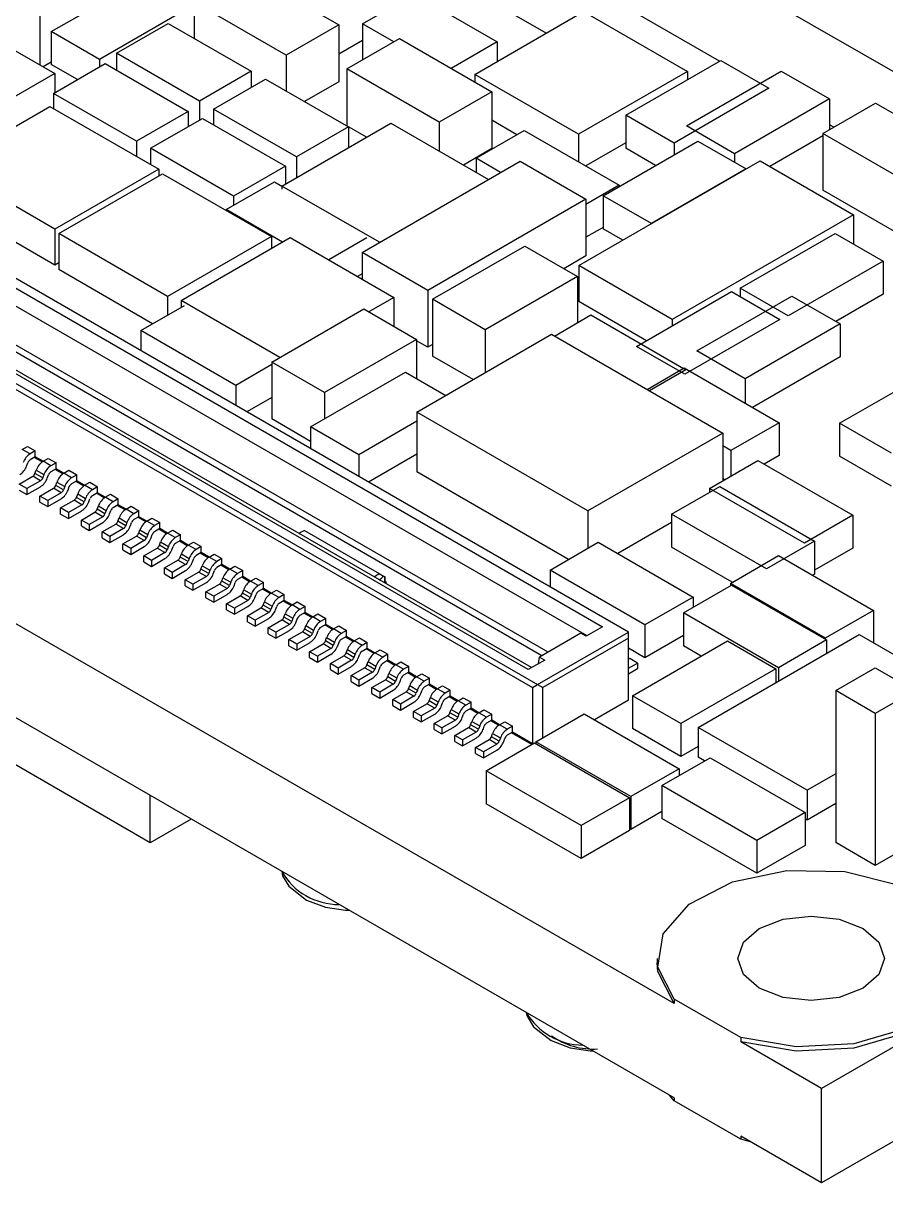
# Model space of a CAD drawing. Extents: x 5 to 415, y 3 to 292.
# Drawn here: x 59.29 to 71.05, y 97.15 to 112.97 of the extents above; entities that cross this region are included whole.
import ezdxf

# ---------------------------------------------------------------- set-up
doc = ezdxf.new("R2010")
doc.units = 0
doc.layers.get('0').update_dxf_attribs({"linetype": 'CONTINUOUS'})

msp = doc.modelspace()

# ---------------------------------------------------------------- linework, layer by layer
at = {"color": 7, "linetype": 'CONTINUOUS'}
for p, q in [((68.168, 99.598), (36.943, 117.625)), ((68.168, 98.313), (36.943, 116.339)), ((73.303, 111.069), (67.576, 114.375)), ((59.676, 112.856), (60.97, 113.603)), ((62.34, 113.674), (63.598, 112.948)), ((61.622, 113.259), (61.622, 112.767)), ((62.879, 112.533), (61.622, 113.259)), ((63.918, 112.961), (64.625, 113.369)), ((64.625, 113.369), (65.756, 112.716)), ((66.423, 112.834), (65.531, 113.349)), ((59.521, 113.124), (59.521, 112.4)), ((61.622, 113.22), (60.334, 112.477)), ((65.448, 112.271), (66.933, 113.129)), ((66.933, 113.129), (68.347, 112.312)), ((68.784, 112.453), (67.576, 113.15)), ((60.564, 112.561), (61.271, 112.969)), ((61.271, 112.969), (62.403, 112.316)), ((63.598, 112.948), (62.879, 112.533)), ((63.598, 112.948), (63.598, 112.172)), ((64.344, 112.715), (63.918, 112.961)), ((63.918, 112.961), (63.918, 112.471)), ((58.592, 112.936), (59.724, 112.283)), ((59.676, 112.856), (59.676, 112.407)), ((60.334, 112.477), (59.676, 112.856)), ((61.622, 112.771), (61.618, 112.769)), ((63.918, 112.734), (63.598, 112.549)), ((63.705, 112.347), (64.424, 112.761)), ((64.424, 112.761), (65.681, 112.035)), ((65.756, 112.716), (65.129, 112.354)), ((65.756, 112.716), (65.756, 112.449)), ((60.334, 112.477), (60.334, 112.376)), ((61.696, 111.908), (60.564, 112.561)), ((60.564, 112.561), (60.564, 112.334)), ((62.879, 112.533), (62.879, 112.045)), ((63.919, 112.47), (63.918, 112.471)), ((59.676, 112.438), (59.566, 112.374)), ((60.032, 112.202), (59.676, 112.407)), ((59.706, 112.013), (60.413, 112.421)), ((60.413, 112.421), (61.544, 111.768)), ((62.403, 112.316), (61.696, 111.908)), ((62.403, 112.316), (62.403, 112.096)), ((63.705, 112.347), (63.705, 111.571)), ((64.963, 111.621), (63.705, 112.347)), ((68.347, 112.312), (66.862, 111.455)), ((67.508, 111.716), (68.802, 112.463)), ((68.334, 111.57), (69.628, 112.317)), ((68.347, 112.312), (68.347, 112.2)), ((68.802, 112.463), (69.459, 112.083)), ((69.628, 112.317), (70.285, 111.938)), ((59.724, 112.283), (59.017, 111.875)), ((59.724, 112.283), (59.724, 112.024)), ((61.889, 111.8), (62.596, 112.208)), ((62.596, 112.208), (63.728, 111.555)), ((63.598, 112.172), (63.128, 111.901)), ((66.862, 111.455), (65.448, 112.271)), ((65.448, 112.271), (65.448, 112.17)), ((60.837, 111.36), (59.706, 112.013)), ((59.706, 112.013), (59.706, 111.806)), ((65.681, 112.035), (64.963, 111.621)), ((65.681, 112.035), (65.681, 111.26)), ((69.459, 112.083), (68.165, 111.336)), ((58.242, 111.018), (59.656, 111.835)), ((59.656, 111.835), (61.141, 110.978)), ((61.696, 111.908), (61.696, 111.648)), ((70.285, 111.938), (68.991, 111.191)), ((70.193, 111.467), (70.911, 111.882)), ((70.285, 111.938), (70.285, 111.521)), ((70.911, 111.882), (72.168, 111.156)), ((67.544, 104.666), (55.226, 111.777)), ((61.544, 111.768), (60.837, 111.36)), ((61.544, 111.768), (61.544, 111.561)), ((63.021, 111.146), (61.889, 111.8)), ((61.889, 111.8), (61.889, 111.585)), ((67.508, 111.716), (67.508, 111.266)), ((68.165, 111.336), (67.508, 111.716)), ((55.353, 111.573), (67.19, 104.739)), ((61.031, 111.264), (61.738, 111.673)), ((61.738, 111.673), (62.869, 111.019)), ((62.821, 110.749), (64.306, 111.607)), ((63.728, 111.555), (63.021, 111.146)), ((63.975, 111.415), (63.705, 111.571)), ((63.728, 111.555), (63.728, 111.273)), ((64.306, 111.607), (65.635, 110.84)), ((64.963, 111.621), (64.963, 111.228)), ((66.023, 111.449), (65.681, 111.647)), ((68.991, 111.191), (68.334, 111.57)), ((70.342, 111.553), (70.285, 111.586)), ((60.837, 111.36), (60.837, 111.153)), ((65.467, 111.128), (66.124, 111.508)), ((66.124, 111.508), (67.418, 110.761)), ((66.862, 111.455), (66.862, 111.082)), ((67.198, 110.617), (68.492, 111.364)), ((68.492, 111.364), (69.15, 110.984)), ((70.193, 111.435), (69.47, 111.018)), ((70.193, 111.467), (70.193, 110.692)), ((71.45, 110.741), (70.193, 111.467)), ((61.031, 111.264), (61.031, 111.041)), ((62.162, 110.611), (61.031, 111.264)), ((65.681, 111.26), (65.294, 111.036)), ((67.508, 111.338), (66.963, 111.024)), ((67.915, 111.031), (67.508, 111.266)), ((68.165, 111.336), (68.165, 111.175)), ((53.988, 111.062), (66.306, 103.952)), ((63.021, 111.146), (63.021, 110.864)), ((63.912, 109.845), (66.067, 111.09)), ((65.467, 111.128), (65.467, 110.937)), ((65.8, 110.936), (65.467, 111.128)), ((66.067, 111.09), (66.965, 110.571)), ((66.866, 109.664), (69.341, 111.093)), ((68.991, 111.191), (68.991, 111.076)), ((69.341, 111.093), (70.613, 110.358)), ((53.988, 110.981), (66.235, 103.911)), ((66.179, 104.156), (54.342, 110.989)), ((66.223, 104.181), (54.417, 110.996)), ((59.726, 110.161), (58.242, 111.018)), ((61.141, 110.978), (59.726, 110.161)), ((59.777, 110.101), (61.191, 110.917)), ((61.141, 110.978), (61.141, 110.888)), ((61.191, 110.917), (62.676, 110.06)), ((62.869, 111.019), (62.162, 110.611)), ((62.869, 111.019), (62.869, 110.777)), ((69.15, 110.984), (67.856, 110.237)), ((69.15, 110.984), (69.15, 110.982)), ((62.062, 110.428), (62.719, 110.808)), ((62.719, 110.808), (62.821, 110.749)), ((62.821, 110.749), (62.821, 110.709)), ((64.15, 109.983), (62.821, 110.749)), ((67.418, 110.761), (66.965, 110.499)), ((67.418, 110.761), (67.418, 110.744)), ((62.162, 110.611), (62.162, 110.486)), ((66.965, 110.571), (64.81, 109.327)), ((66.965, 110.571), (66.965, 109.796)), ((67.856, 110.237), (67.198, 110.617)), ((67.198, 110.617), (67.198, 110.168)), ((91.39, 110.685), (70.177, 98.439)), ((71.45, 109.966), (70.193, 110.692)), ((61.026, 101.79), (46.022, 110.451)), ((59.726, 109.671), (58.242, 110.528)), ((62.828, 109.986), (62.062, 110.428)), ((62.062, 110.428), (62.062, 110.415)), ((70.613, 110.358), (68.139, 108.929)), ((70.613, 110.358), (70.613, 109.957)), ((59.726, 110.161), (59.726, 109.671)), ((61.262, 109.244), (59.777, 110.101)), ((59.777, 110.101), (59.777, 109.611)), ((67.198, 110.185), (66.965, 110.05)), ((67.468, 110.012), (67.198, 110.168)), ((67.856, 110.237), (67.856, 110.235)), ((69.066, 109.356), (70.36, 110.103)), ((70.36, 110.103), (71.017, 109.724)), ((62.676, 110.06), (61.262, 109.244)), ((61.448, 109.189), (62.932, 110.046)), ((62.676, 110.06), (62.676, 109.898)), ((62.932, 110.046), (64.347, 109.23)), ((63.978, 110.041), (63.46, 109.742)), ((64.81, 109.327), (63.912, 109.845)), ((63.912, 109.845), (63.912, 109.481)), ((64.873, 109.205), (66.13, 109.931)), ((66.13, 109.931), (66.848, 109.516)), ((66.965, 109.796), (66.665, 109.622)), ((59.777, 109.7), (59.726, 109.671)), ((68.139, 108.929), (66.866, 109.664)), ((66.866, 109.664), (66.866, 109.174)), ((71.017, 109.724), (69.723, 108.977)), ((71.017, 109.724), (71.017, 109.274)), ((61.058, 108.871), (59.777, 109.611)), ((63.912, 109.553), (63.849, 109.517)), ((66.848, 109.516), (65.591, 108.79)), ((66.848, 109.516), (66.848, 108.885)), ((64.81, 109.327), (64.81, 108.551)), ((67.654, 108.562), (68.948, 109.309)), ((68.948, 109.309), (69.606, 108.929)), ((69.723, 108.977), (69.066, 109.356)), ((69.066, 109.356), (69.066, 109.241)), ((91.39, 109.399), (70.177, 97.153)), ((61.262, 109.244), (61.262, 108.989)), ((61.448, 109.189), (61.448, 109.096)), ((62.794, 108.412), (61.448, 109.189)), ((64.347, 109.23), (64.007, 109.034)), ((64.347, 109.23), (64.347, 108.838)), ((65.591, 108.79), (64.873, 109.205)), ((64.873, 109.205), (64.873, 108.429)), ((67.79, 108.64), (66.866, 109.174)), ((68.477, 108.501), (69.771, 109.248)), ((69.771, 109.248), (70.429, 108.869)), ((71.017, 109.274), (70.372, 108.902)), ((60.897, 108.778), (61.493, 109.122)), ((62.682, 108.347), (63.939, 109.073)), ((63.939, 109.073), (64.657, 108.658)), ((66.535, 108.704), (67.031, 108.991)), ((67.031, 108.991), (68.325, 108.244)), ((68.139, 108.929), (68.139, 108.841)), ((69.606, 108.929), (68.312, 108.182)), ((70.429, 108.869), (69.135, 108.122)), ((70.429, 108.869), (70.429, 108.42)), ((60.897, 108.778), (60.897, 108.503)), ((62.191, 108.031), (60.897, 108.778)), ((64.658, 107.665), (66.497, 108.727)), ((65.591, 108.79), (65.591, 108.204)), ((66.497, 108.727), (68.83, 107.38)), ((64.657, 108.658), (63.4, 107.933)), ((64.657, 108.658), (64.657, 108.124)), ((64.81, 108.551), (64.657, 108.639)), ((64.873, 108.588), (64.81, 108.551)), ((68.312, 108.182), (67.654, 108.562)), ((65.427, 108.109), (64.873, 108.429)), ((69.135, 108.122), (68.477, 108.501)), ((70.429, 108.42), (69.236, 107.731)), ((62.682, 108.315), (62.191, 108.031)), ((63.4, 107.933), (62.682, 108.347)), ((62.682, 108.347), (62.682, 107.572)), ((63.211, 107.465), (64.505, 108.212)), ((64.505, 108.212), (65.055, 107.894)), ((67.798, 107.975), (68.305, 108.268)), ((68.325, 108.244), (67.829, 107.957)), ((68.305, 108.268), (69.599, 107.521)), ((70.422, 107.513), (71.836, 108.329)), ((69.135, 108.122), (69.135, 107.789)), ((62.191, 108.031), (62.191, 107.756)), ((63.4, 107.933), (63.4, 107.574)), ((62.682, 107.865), (62.341, 107.669)), ((63.211, 107.266), (62.682, 107.572)), ((64.658, 107.665), (64.658, 106.849)), ((66.992, 106.318), (64.658, 107.665)), ((63.211, 107.465), (63.211, 107.167)), ((63.868, 107.085), (63.211, 107.465)), ((64.658, 107.541), (63.868, 107.085)), ((69.599, 107.521), (68.941, 107.141)), ((69.599, 107.521), (69.599, 107.072)), ((71.129, 107.104), (70.422, 107.513)), ((70.422, 107.513), (70.422, 107.063)), ((68.83, 107.38), (66.992, 106.318)), ((68.83, 107.38), (68.83, 106.729)), ((59.281, 107.158), (59.352, 107.199)), ((59.387, 107.097), (59.281, 107.158)), ((59.352, 107.199), (59.458, 107.137)), ((59.458, 107.137), (59.387, 107.097)), ((59.458, 107.056), (59.458, 107.137)), ((64.658, 107.092), (63.999, 106.712)), ((68.941, 107.141), (68.83, 107.205)), ((68.941, 107.141), (68.941, 106.793)), ((59.339, 106.93), (59.356, 106.975)), ((59.458, 107.056), (59.387, 107.015)), ((59.551, 106.986), (59.444, 107.048)), ((59.564, 106.995), (59.458, 107.056)), ((59.564, 106.995), (59.635, 107.035)), ((59.67, 106.933), (59.564, 106.995)), ((59.635, 107.035), (59.741, 106.974)), ((59.741, 106.974), (59.67, 106.933)), ((59.741, 106.892), (59.741, 106.974)), ((63.868, 107.085), (63.868, 106.788)), ((68.65, 106.625), (69.308, 107.005)), ((69.308, 107.005), (70.602, 106.258)), ((69.599, 107.072), (69.395, 106.954)), ((71.129, 106.655), (70.422, 107.063)), ((59.239, 106.684), (59.423, 106.79)), ((59.529, 106.729), (59.423, 106.79)), ((59.454, 106.83), (59.47, 106.876)), ((59.56, 106.769), (59.454, 106.83)), ((59.47, 106.876), (59.576, 106.814)), ((59.576, 106.814), (59.56, 106.769)), ((59.622, 106.766), (59.639, 106.812)), ((59.741, 106.892), (59.67, 106.852)), ((59.833, 106.823), (59.727, 106.884)), ((59.847, 106.831), (59.741, 106.892)), ((59.847, 106.831), (59.917, 106.872)), ((59.953, 106.77), (59.847, 106.831)), ((59.917, 106.872), (60.024, 106.811)), ((60.024, 106.811), (59.953, 106.77)), ((60.024, 106.729), (60.024, 106.811)), ((66.726, 105.655), (64.658, 106.849)), ((59.345, 106.623), (59.239, 106.684)), ((59.529, 106.729), (59.345, 106.623)), ((59.345, 106.541), (59.529, 106.648)), ((59.345, 106.623), (59.345, 106.541)), ((59.521, 106.521), (59.705, 106.627)), ((59.811, 106.566), (59.705, 106.627)), ((59.737, 106.667), (59.753, 106.712)), ((59.843, 106.606), (59.737, 106.667)), ((59.753, 106.712), (59.859, 106.651)), ((59.859, 106.651), (59.843, 106.606)), ((59.905, 106.603), (59.922, 106.649)), ((60.024, 106.729), (59.953, 106.688)), ((60.116, 106.659), (60.009, 106.721)), ((60.13, 106.668), (60.024, 106.729)), ((60.13, 106.668), (60.2, 106.709)), ((60.236, 106.607), (60.13, 106.668)), ((60.2, 106.709), (60.306, 106.648)), ((60.306, 106.648), (60.236, 106.607)), ((60.306, 106.566), (60.306, 106.648)), ((68.13, 106.274), (68.788, 106.653)), ((68.65, 106.625), (68.65, 106.574)), ((69.944, 105.878), (68.65, 106.625)), ((68.788, 106.653), (70.082, 105.906)), ((68.854, 106.743), (68.83, 106.756)), ((59.239, 106.603), (59.345, 106.541)), ((59.521, 106.439), (59.521, 106.521)), ((59.628, 106.46), (59.521, 106.521)), ((59.811, 106.566), (59.628, 106.46)), ((59.628, 106.378), (59.811, 106.484)), ((59.628, 106.46), (59.628, 106.378)), ((59.804, 106.358), (59.988, 106.464)), ((60.094, 106.403), (59.988, 106.464)), ((60.019, 106.503), (60.036, 106.549)), ((60.125, 106.442), (60.019, 106.503)), ((60.036, 106.549), (60.142, 106.488)), ((60.142, 106.488), (60.125, 106.442)), ((60.188, 106.44), (60.204, 106.485)), ((60.306, 106.566), (60.236, 106.525)), ((60.399, 106.496), (60.292, 106.558)), ((60.412, 106.505), (60.306, 106.566)), ((60.412, 106.505), (60.483, 106.546)), ((60.519, 106.443), (60.412, 106.505)), ((60.483, 106.546), (60.589, 106.484)), ((60.589, 106.484), (60.519, 106.443)), ((60.589, 106.403), (60.589, 106.484)), ((59.521, 106.439), (59.628, 106.378)), ((59.804, 106.276), (59.804, 106.358)), ((59.91, 106.296), (59.804, 106.358)), ((60.094, 106.403), (59.91, 106.296)), ((59.91, 106.215), (60.094, 106.321)), ((59.91, 106.296), (59.91, 106.215)), ((60.087, 106.194), (60.271, 106.301)), ((60.377, 106.239), (60.271, 106.301)), ((60.302, 106.34), (60.319, 106.386)), ((60.408, 106.279), (60.302, 106.34)), ((60.319, 106.386), (60.425, 106.325)), ((60.425, 106.325), (60.408, 106.279)), ((60.471, 106.277), (60.487, 106.322)), ((60.589, 106.403), (60.519, 106.362)), ((60.682, 106.333), (60.575, 106.394)), ((60.695, 106.341), (60.589, 106.403)), ((60.695, 106.341), (60.766, 106.382)), ((60.801, 106.28), (60.695, 106.341)), ((60.766, 106.382), (60.872, 106.321)), ((60.872, 106.321), (60.801, 106.28)), ((60.872, 106.239), (60.872, 106.321)), ((66.992, 106.318), (66.992, 105.808)), ((59.804, 106.276), (59.91, 106.215)), ((60.087, 106.113), (60.087, 106.194)), ((60.193, 106.133), (60.087, 106.194)), ((60.377, 106.239), (60.193, 106.133)), ((60.193, 106.052), (60.377, 106.158)), ((60.585, 106.177), (60.602, 106.223)), ((60.691, 106.116), (60.585, 106.177)), ((60.602, 106.223), (60.708, 106.161)), ((60.708, 106.161), (60.691, 106.116)), ((60.754, 106.113), (60.77, 106.159)), ((60.872, 106.239), (60.801, 106.199)), ((60.965, 106.169), (60.858, 106.231)), ((60.978, 106.178), (60.872, 106.239)), ((60.978, 106.178), (61.049, 106.219)), ((61.084, 106.117), (60.978, 106.178)), ((61.049, 106.219), (61.155, 106.158)), ((61.155, 106.158), (61.084, 106.117)), ((61.155, 106.076), (61.155, 106.158)), ((68.13, 106.159), (67.398, 105.736)), ((68.13, 106.274), (68.13, 105.825)), ((69.424, 105.527), (68.13, 106.274)), ((70.602, 106.258), (69.944, 105.878)), ((70.602, 106.258), (70.602, 105.809)), ((60.087, 106.113), (60.193, 106.052)), ((60.193, 106.133), (60.193, 106.052)), ((60.37, 106.031), (60.554, 106.137)), ((60.37, 105.95), (60.37, 106.031)), ((60.476, 105.97), (60.37, 106.031)), ((60.66, 106.076), (60.476, 105.97)), ((60.476, 105.888), (60.66, 105.994)), ((60.66, 106.076), (60.554, 106.137)), ((60.868, 106.014), (60.885, 106.059)), ((60.974, 105.952), (60.868, 106.014)), ((60.885, 106.059), (60.991, 105.998)), ((60.991, 105.998), (60.974, 105.952)), ((61.036, 105.95), (61.053, 105.996)), ((61.155, 106.076), (61.084, 106.035)), ((61.248, 106.006), (61.141, 106.068)), ((61.261, 106.015), (61.155, 106.076)), ((61.261, 106.015), (61.332, 106.056)), ((61.367, 105.954), (61.261, 106.015)), ((61.332, 106.056), (61.438, 105.994)), ((61.438, 105.994), (61.367, 105.954)), ((61.438, 105.913), (61.438, 105.994)), ((63.082, 106.029), (63.052, 106.012)), ((63.129, 106.051), (64.145, 105.465)), ((60.37, 105.95), (60.476, 105.888)), ((60.476, 105.97), (60.476, 105.888)), ((60.653, 105.868), (60.837, 105.974)), ((60.653, 105.786), (60.653, 105.868)), ((60.759, 105.807), (60.653, 105.868)), ((60.943, 105.913), (60.759, 105.807)), ((60.759, 105.725), (60.943, 105.831)), ((60.943, 105.913), (60.837, 105.974)), ((61.151, 105.85), (61.167, 105.896)), ((61.257, 105.789), (61.151, 105.85)), ((61.167, 105.896), (61.273, 105.835)), ((61.273, 105.835), (61.257, 105.789)), ((61.319, 105.787), (61.336, 105.832)), ((61.438, 105.913), (61.367, 105.872)), ((61.53, 105.843), (61.424, 105.905)), ((61.544, 105.852), (61.438, 105.913)), ((61.544, 105.852), (61.615, 105.892)), ((61.65, 105.79), (61.544, 105.852)), ((61.615, 105.892), (61.721, 105.831)), ((61.721, 105.831), (61.65, 105.79)), ((61.721, 105.75), (61.721, 105.831)), ((66.475, 105.51), (67.133, 105.89)), ((67.133, 105.89), (68.427, 105.143)), ((68.96, 105.345), (68.13, 105.825)), ((70.082, 105.906), (69.424, 105.527)), ((70.082, 105.906), (70.082, 105.457)), ((60.653, 105.786), (60.759, 105.725)), ((60.759, 105.807), (60.759, 105.725)), ((60.936, 105.705), (61.12, 105.811)), ((60.936, 105.623), (60.936, 105.705)), ((61.042, 105.643), (60.936, 105.705)), ((61.226, 105.75), (61.042, 105.643)), ((61.042, 105.562), (61.226, 105.668)), ((61.226, 105.75), (61.12, 105.811)), ((61.434, 105.687), (61.45, 105.733)), ((61.54, 105.626), (61.434, 105.687)), ((61.45, 105.733), (61.556, 105.671)), ((61.556, 105.671), (61.54, 105.626)), ((61.602, 105.623), (61.619, 105.669)), ((61.721, 105.75), (61.65, 105.709)), ((61.813, 105.68), (61.706, 105.741)), ((61.827, 105.688), (61.721, 105.75)), ((61.827, 105.688), (61.897, 105.729)), ((61.933, 105.627), (61.827, 105.688)), ((61.897, 105.729), (62.003, 105.668)), ((62.003, 105.668), (61.933, 105.627)), ((62.003, 105.586), (62.003, 105.668)), ((68.933, 105.33), (69.591, 105.709)), ((69.591, 105.709), (70.885, 104.962)), ((70.602, 105.809), (70.082, 105.509)), ((60.936, 105.623), (61.042, 105.562)), ((61.042, 105.643), (61.042, 105.562)), ((61.219, 105.541), (61.402, 105.647)), ((61.219, 105.46), (61.219, 105.541)), ((61.325, 105.48), (61.219, 105.541)), ((61.508, 105.586), (61.325, 105.48)), ((61.508, 105.586), (61.402, 105.647)), ((61.716, 105.524), (61.733, 105.569)), ((61.823, 105.463), (61.716, 105.524)), ((61.733, 105.569), (61.839, 105.508)), ((61.839, 105.508), (61.823, 105.463)), ((61.885, 105.46), (61.902, 105.506)), ((62.003, 105.586), (61.933, 105.545)), ((62.096, 105.516), (61.989, 105.578)), ((62.11, 105.525), (62.003, 105.586)), ((62.11, 105.525), (62.18, 105.566)), ((62.216, 105.464), (62.11, 105.525)), ((62.18, 105.566), (62.286, 105.505)), ((66.475, 105.51), (66.475, 105.283)), ((67.769, 104.763), (66.475, 105.51)), ((61.219, 105.46), (61.325, 105.398)), ((61.325, 105.398), (61.508, 105.505)), ((61.325, 105.48), (61.325, 105.398)), ((61.501, 105.378), (61.685, 105.484)), ((61.501, 105.296), (61.501, 105.378)), ((61.607, 105.317), (61.501, 105.378)), ((61.791, 105.423), (61.607, 105.317)), ((61.791, 105.423), (61.685, 105.484)), ((61.999, 105.361), (62.016, 105.406)), ((62.105, 105.299), (61.999, 105.361)), ((62.016, 105.406), (62.122, 105.345)), ((62.286, 105.505), (62.216, 105.464)), ((62.286, 105.423), (62.216, 105.382)), ((62.379, 105.353), (62.272, 105.415)), ((62.286, 105.423), (62.286, 105.505)), ((62.392, 105.362), (62.286, 105.423)), ((62.392, 105.362), (62.463, 105.403)), ((62.498, 105.3), (62.392, 105.362)), ((62.463, 105.403), (62.569, 105.341)), ((64.145, 105.465), (64.206, 105.429)), ((64.225, 105.336), (64.225, 105.418)), ((64.227, 105.417), (64.225, 105.418)), ((64.227, 105.344), (64.227, 105.417)), ((70.082, 105.457), (70.054, 105.442)), ((61.501, 105.296), (61.607, 105.235)), ((61.607, 105.235), (61.791, 105.341)), ((61.607, 105.317), (61.607, 105.235)), ((61.784, 105.215), (61.968, 105.321)), ((61.784, 105.133), (61.784, 105.215)), ((61.89, 105.154), (61.784, 105.215)), ((62.074, 105.26), (61.89, 105.154)), ((62.074, 105.26), (61.968, 105.321)), ((62.122, 105.345), (62.105, 105.299)), ((62.168, 105.297), (62.184, 105.343)), ((62.282, 105.197), (62.299, 105.243)), ((62.388, 105.136), (62.282, 105.197)), ((62.299, 105.243), (62.405, 105.182)), ((62.569, 105.341), (62.498, 105.3)), ((62.569, 105.26), (62.498, 105.219)), ((62.662, 105.19), (62.555, 105.251)), ((62.569, 105.26), (62.569, 105.341)), ((62.675, 105.198), (62.569, 105.26)), ((62.675, 105.198), (62.746, 105.239)), ((62.781, 105.137), (62.675, 105.198)), ((62.746, 105.239), (62.852, 105.178)), ((68.294, 104.926), (68.951, 105.305)), ((68.933, 105.33), (68.933, 105.295)), ((70.227, 104.583), (68.933, 105.33)), ((68.951, 105.305), (70.245, 104.558)), ((61.784, 105.133), (61.89, 105.072)), ((61.89, 105.072), (62.074, 105.178)), ((61.89, 105.154), (61.89, 105.072)), ((62.067, 105.051), (62.251, 105.158)), ((62.067, 104.97), (62.067, 105.051)), ((62.173, 104.99), (62.067, 105.051)), ((62.357, 105.096), (62.173, 104.99)), ((62.357, 105.096), (62.251, 105.158)), ((62.405, 105.182), (62.388, 105.136)), ((62.451, 105.134), (62.467, 105.179)), ((62.565, 105.034), (62.582, 105.08)), ((62.671, 104.973), (62.565, 105.034)), ((62.582, 105.08), (62.688, 105.018)), ((62.852, 105.178), (62.781, 105.137)), ((62.852, 105.096), (62.781, 105.056)), ((62.945, 105.027), (62.838, 105.088)), ((62.852, 105.096), (62.852, 105.178)), ((62.958, 105.035), (62.852, 105.096)), ((62.958, 105.035), (63.029, 105.076)), ((63.064, 104.974), (62.958, 105.035)), ((63.029, 105.076), (63.135, 105.015)), ((68.427, 105.143), (67.769, 104.763)), ((68.427, 105.143), (68.427, 105.002)), ((62.067, 104.97), (62.173, 104.909)), ((62.173, 104.909), (62.357, 105.015)), ((62.173, 104.99), (62.173, 104.909)), ((62.35, 104.888), (62.534, 104.994)), ((62.35, 104.807), (62.35, 104.888)), ((62.456, 104.827), (62.35, 104.888)), ((62.64, 104.933), (62.456, 104.827)), ((62.64, 104.933), (62.534, 104.994)), ((62.688, 105.018), (62.671, 104.973)), ((62.733, 104.97), (62.75, 105.016)), ((62.848, 104.871), (62.864, 104.916)), ((62.864, 104.916), (62.971, 104.855)), ((63.135, 105.015), (63.064, 104.974)), ((63.135, 104.933), (63.064, 104.892)), ((63.228, 104.863), (63.121, 104.925)), ((63.135, 104.933), (63.135, 105.015)), ((63.241, 104.872), (63.135, 104.933)), ((63.241, 104.872), (63.312, 104.913)), ((63.312, 104.913), (63.418, 104.851)), ((69.588, 104.179), (68.294, 104.926)), ((68.294, 104.926), (68.294, 104.476)), ((70.885, 104.962), (70.227, 104.583)), ((70.885, 104.962), (70.885, 104.517)), ((62.35, 104.807), (62.456, 104.745)), ((62.456, 104.745), (62.64, 104.851)), ((62.456, 104.827), (62.456, 104.745)), ((62.633, 104.725), (62.817, 104.831)), ((62.633, 104.643), (62.633, 104.725)), ((62.739, 104.664), (62.633, 104.725)), ((62.923, 104.77), (62.739, 104.664)), ((62.923, 104.77), (62.817, 104.831)), ((62.954, 104.809), (62.848, 104.871)), ((62.971, 104.855), (62.954, 104.809)), ((63.016, 104.807), (63.033, 104.853)), ((63.131, 104.707), (63.147, 104.753)), ((63.147, 104.753), (63.253, 104.692)), ((63.347, 104.811), (63.241, 104.872)), ((63.418, 104.851), (63.347, 104.811)), ((63.418, 104.77), (63.347, 104.729)), ((63.51, 104.7), (63.404, 104.762)), ((63.418, 104.77), (63.418, 104.851)), ((63.524, 104.709), (63.418, 104.77)), ((63.524, 104.709), (63.594, 104.749)), ((63.594, 104.749), (63.7, 104.688)), ((67.19, 104.739), (66.967, 104.611)), ((67.769, 104.763), (67.769, 104.314)), ((62.633, 104.643), (62.739, 104.582)), ((62.739, 104.582), (62.923, 104.688)), ((62.739, 104.664), (62.739, 104.582)), ((62.916, 104.562), (63.099, 104.668)), ((62.916, 104.48), (62.916, 104.562)), ((63.022, 104.5), (62.916, 104.562)), ((63.206, 104.607), (63.022, 104.5)), ((63.206, 104.607), (63.099, 104.668)), ((63.237, 104.646), (63.131, 104.707)), ((63.253, 104.692), (63.237, 104.646)), ((63.299, 104.644), (63.316, 104.689)), ((63.413, 104.544), (63.43, 104.59)), ((63.43, 104.59), (63.536, 104.529)), ((63.63, 104.647), (63.524, 104.709)), ((63.7, 104.688), (63.63, 104.647)), ((63.7, 104.607), (63.63, 104.566)), ((63.793, 104.537), (63.686, 104.598)), ((63.7, 104.607), (63.7, 104.688)), ((63.807, 104.545), (63.7, 104.607)), ((63.807, 104.545), (63.877, 104.586)), ((63.877, 104.586), (63.983, 104.525)), ((66.306, 103.952), (67.544, 104.666)), ((66.897, 104.652), (66.331, 104.325)), ((67.544, 104.584), (66.377, 103.911)), ((66.967, 104.611), (66.897, 104.652)), ((67.544, 104.584), (67.544, 104.666)), ((67.544, 103.735), (67.544, 104.584)), ((68.294, 104.617), (67.769, 104.314)), ((68.495, 103.366), (70.687, 104.631)), ((70.245, 104.558), (69.588, 104.179)), ((70.227, 104.583), (70.227, 104.569)), ((70.245, 104.558), (70.245, 104.376)), ((70.687, 104.631), (72.172, 103.774)), ((62.916, 104.48), (63.022, 104.419)), ((63.022, 104.419), (63.206, 104.525)), ((63.022, 104.5), (63.022, 104.419)), ((63.198, 104.398), (63.382, 104.504)), ((63.198, 104.317), (63.198, 104.398)), ((63.305, 104.337), (63.198, 104.398)), ((63.488, 104.443), (63.305, 104.337)), ((63.488, 104.443), (63.382, 104.504)), ((63.52, 104.483), (63.413, 104.544)), ((63.536, 104.529), (63.52, 104.483)), ((63.582, 104.48), (63.599, 104.526)), ((63.696, 104.381), (63.713, 104.426)), ((63.713, 104.426), (63.819, 104.365)), ((63.913, 104.484), (63.807, 104.545)), ((63.983, 104.525), (63.913, 104.484)), ((63.983, 104.443), (63.913, 104.402)), ((64.076, 104.373), (63.969, 104.435)), ((63.983, 104.443), (63.983, 104.525)), ((64.089, 104.382), (63.983, 104.443)), ((64.089, 104.382), (64.16, 104.423)), ((64.16, 104.423), (64.266, 104.362)), ((67.769, 104.314), (67.544, 104.444)), ((67.601, 103.797), (68.895, 104.545)), ((68.536, 104.337), (68.294, 104.476)), ((68.895, 104.545), (69.553, 104.165)), ((63.198, 104.317), (63.305, 104.255)), ((63.305, 104.255), (63.488, 104.362)), ((63.305, 104.337), (63.305, 104.255)), ((63.481, 104.235), (63.665, 104.341)), ((63.771, 104.28), (63.587, 104.174)), ((63.771, 104.28), (63.665, 104.341)), ((63.802, 104.32), (63.696, 104.381)), ((63.819, 104.365), (63.802, 104.32)), ((63.865, 104.317), (63.881, 104.363)), ((63.979, 104.218), (63.996, 104.263)), ((63.996, 104.263), (64.102, 104.202)), ((64.195, 104.321), (64.089, 104.382)), ((64.266, 104.362), (64.195, 104.321)), ((64.266, 104.28), (64.195, 104.239)), ((64.359, 104.21), (64.252, 104.272)), ((64.266, 104.28), (64.266, 104.362)), ((64.372, 104.219), (64.266, 104.28)), ((64.372, 104.219), (64.443, 104.26)), ((64.443, 104.26), (64.549, 104.198)), ((66.402, 104.284), (66.179, 104.156)), ((66.316, 104.235), (66.331, 104.325)), ((66.331, 104.325), (66.402, 104.284)), ((67.561, 104.304), (67.544, 104.294)), ((67.544, 104.172), (67.667, 104.243)), ((67.667, 104.243), (67.561, 104.304)), ((67.667, 104.243), (67.667, 104.162)), ((63.481, 104.153), (63.481, 104.235)), ((63.587, 104.174), (63.481, 104.235)), ((63.481, 104.153), (63.587, 104.092)), ((63.587, 104.092), (63.771, 104.198)), ((63.587, 104.174), (63.587, 104.092)), ((63.764, 104.072), (63.948, 104.178)), ((64.054, 104.117), (63.87, 104.011)), ((64.054, 104.117), (63.948, 104.178)), ((64.085, 104.156), (63.979, 104.218)), ((64.102, 104.202), (64.085, 104.156)), ((64.148, 104.154), (64.164, 104.2)), ((64.262, 104.054), (64.279, 104.1)), ((64.279, 104.1), (64.385, 104.039)), ((64.478, 104.158), (64.372, 104.219)), ((64.549, 104.198), (64.478, 104.158)), ((64.549, 104.117), (64.478, 104.076)), ((64.642, 104.047), (64.535, 104.109)), ((64.549, 104.117), (64.549, 104.198)), ((64.655, 104.055), (64.549, 104.117)), ((64.655, 104.055), (64.726, 104.096)), ((64.726, 104.096), (64.832, 104.035)), ((67.667, 104.162), (67.544, 104.09)), ((69.553, 104.165), (68.259, 103.418)), ((69.553, 104.165), (69.553, 103.977)), ((69.588, 104.179), (69.588, 103.997)), ((70.369, 103.867), (70.908, 104.178)), ((70.908, 104.178), (71.447, 103.867)), ((63.764, 103.99), (63.764, 104.072)), ((63.87, 104.011), (63.764, 104.072)), ((63.764, 103.99), (63.87, 103.929)), ((63.87, 103.929), (64.054, 104.035)), ((63.87, 104.011), (63.87, 103.929)), ((64.047, 103.909), (64.231, 104.015)), ((64.337, 103.953), (64.153, 103.847)), ((64.337, 103.953), (64.231, 104.015)), ((64.368, 103.993), (64.262, 104.054)), ((64.385, 104.039), (64.368, 103.993)), ((64.43, 103.991), (64.447, 104.036)), ((64.545, 103.891), (64.562, 103.937)), ((64.562, 103.937), (64.668, 103.875)), ((64.761, 103.994), (64.655, 104.055)), ((64.832, 104.035), (64.761, 103.994)), ((64.832, 103.953), (64.761, 103.913)), ((64.925, 103.884), (64.818, 103.945)), ((64.832, 103.953), (64.832, 104.035)), ((64.938, 103.892), (64.832, 103.953)), ((64.938, 103.892), (65.009, 103.933)), ((65.009, 103.933), (65.115, 103.872)), ((66.235, 103.911), (66.306, 103.952)), ((66.306, 103.952), (66.377, 103.911)), ((64.047, 103.827), (64.047, 103.909)), ((64.153, 103.847), (64.047, 103.909)), ((64.047, 103.827), (64.153, 103.766)), ((64.153, 103.766), (64.337, 103.872)), ((64.153, 103.847), (64.153, 103.766)), ((64.33, 103.745), (64.514, 103.851)), ((64.62, 103.79), (64.436, 103.684)), ((64.62, 103.79), (64.514, 103.851)), ((64.651, 103.83), (64.545, 103.891)), ((64.668, 103.875), (64.651, 103.83)), ((64.713, 103.827), (64.73, 103.873)), ((64.828, 103.728), (64.844, 103.773)), ((64.844, 103.773), (64.95, 103.712)), ((65.044, 103.831), (64.938, 103.892)), ((65.115, 103.872), (65.044, 103.831)), ((65.115, 103.79), (65.044, 103.749)), ((65.207, 103.72), (65.101, 103.782)), ((65.115, 103.79), (65.115, 103.872)), ((65.221, 103.729), (65.115, 103.79)), ((65.221, 103.729), (65.291, 103.77)), ((65.291, 103.77), (65.398, 103.709)), ((66.235, 103.911), (66.235, 103.143)), ((66.377, 103.223), (66.377, 103.911)), ((67.601, 103.797), (67.601, 103.348)), ((68.259, 103.418), (67.601, 103.797)), ((70.908, 103.556), (70.369, 103.867)), ((70.369, 103.867), (70.369, 101.793)), ((71.447, 103.867), (70.908, 103.556)), ((64.33, 103.664), (64.33, 103.745)), ((64.436, 103.684), (64.33, 103.745)), ((64.33, 103.664), (64.436, 103.602)), ((64.436, 103.602), (64.62, 103.708)), ((64.436, 103.684), (64.436, 103.602)), ((64.613, 103.582), (64.797, 103.688)), ((64.903, 103.627), (64.719, 103.521)), ((64.903, 103.627), (64.797, 103.688)), ((64.934, 103.666), (64.828, 103.728)), ((64.95, 103.712), (64.934, 103.666)), ((64.996, 103.664), (65.013, 103.71)), ((65.111, 103.564), (65.127, 103.61)), ((65.127, 103.61), (65.233, 103.549)), ((65.327, 103.668), (65.221, 103.729)), ((65.398, 103.709), (65.327, 103.668)), ((65.398, 103.627), (65.327, 103.586)), ((65.49, 103.557), (65.383, 103.619)), ((65.398, 103.627), (65.398, 103.709)), ((65.504, 103.566), (65.398, 103.627)), ((67.544, 103.735), (67.081, 103.468)), ((64.613, 103.5), (64.613, 103.582)), ((64.719, 103.521), (64.613, 103.582)), ((64.613, 103.5), (64.719, 103.439)), ((64.719, 103.439), (64.903, 103.545)), ((64.719, 103.521), (64.719, 103.439)), ((64.896, 103.419), (65.079, 103.525)), ((65.185, 103.464), (65.002, 103.357)), ((65.185, 103.464), (65.079, 103.525)), ((65.217, 103.503), (65.111, 103.564)), ((65.233, 103.549), (65.217, 103.503)), ((65.279, 103.501), (65.296, 103.546)), ((65.504, 103.566), (65.574, 103.606)), ((65.61, 103.504), (65.504, 103.566)), ((65.574, 103.606), (65.68, 103.545)), ((65.68, 103.545), (65.61, 103.504)), ((65.68, 103.464), (65.61, 103.423)), ((65.773, 103.394), (65.666, 103.455)), ((65.68, 103.464), (65.68, 103.545)), ((65.786, 103.402), (65.68, 103.464)), ((66.283, 103.169), (66.941, 103.548)), ((66.941, 103.548), (68.235, 102.801)), ((70.908, 103.556), (70.908, 101.482)), ((64.896, 103.337), (64.896, 103.419)), ((65.002, 103.357), (64.896, 103.419)), ((64.896, 103.337), (65.002, 103.276)), ((65.002, 103.276), (65.185, 103.382)), ((65.002, 103.357), (65.002, 103.276)), ((65.178, 103.255), (65.362, 103.362)), ((65.468, 103.3), (65.284, 103.194)), ((65.468, 103.3), (65.362, 103.362)), ((65.393, 103.401), (65.41, 103.447)), ((65.499, 103.34), (65.393, 103.401)), ((65.41, 103.447), (65.516, 103.386)), ((65.516, 103.386), (65.499, 103.34)), ((65.562, 103.337), (65.578, 103.383)), ((65.786, 103.402), (65.857, 103.443)), ((65.893, 103.341), (65.786, 103.402)), ((65.857, 103.443), (65.963, 103.382)), ((65.963, 103.382), (65.893, 103.341)), ((65.963, 103.3), (65.893, 103.259)), ((66.226, 103.132), (65.949, 103.292)), ((65.963, 103.3), (65.963, 103.382)), ((66.235, 103.143), (65.963, 103.3)), ((68.259, 102.969), (67.601, 103.348)), ((68.259, 103.418), (68.259, 102.969)), ((69.98, 102.509), (68.495, 103.366)), ((68.495, 103.366), (68.495, 102.958)), ((65.178, 103.174), (65.178, 103.255)), ((65.284, 103.194), (65.178, 103.255)), ((65.178, 103.174), (65.284, 103.112)), ((65.284, 103.112), (65.468, 103.219)), ((65.284, 103.194), (65.284, 103.112)), ((65.461, 103.092), (65.645, 103.198)), ((65.751, 103.137), (65.567, 103.031)), ((65.605, 102.774), (66.263, 103.153)), ((65.751, 103.137), (65.645, 103.198)), ((65.676, 103.238), (65.693, 103.283)), ((65.782, 103.177), (65.676, 103.238)), ((65.693, 103.283), (65.799, 103.222)), ((65.799, 103.222), (65.782, 103.177)), ((65.845, 103.174), (65.861, 103.22)), ((66.245, 103.143), (66.235, 103.143)), ((66.263, 103.153), (67.557, 102.406)), ((66.283, 103.143), (66.28, 103.143)), ((67.577, 102.422), (66.283, 103.169)), ((66.283, 103.169), (66.283, 103.141)), ((65.461, 103.01), (65.461, 103.092)), ((65.567, 103.031), (65.461, 103.092)), ((65.461, 103.01), (65.567, 102.949)), ((65.567, 102.949), (65.751, 103.055)), ((65.567, 103.031), (65.567, 102.949)), ((68.495, 103.105), (68.259, 102.969)), ((68, 102.571), (68.657, 102.951)), ((68.582, 102.907), (68.495, 102.958)), ((68.657, 102.951), (69.951, 102.204)), ((66.899, 102.027), (65.605, 102.774)), ((65.605, 102.774), (65.605, 102.324)), ((68.235, 102.801), (67.577, 102.422)), ((68.235, 102.801), (68.235, 102.707)), ((70.369, 102.733), (69.98, 102.509)), ((69.294, 101.824), (68, 102.571)), ((68, 102.571), (68, 102.122)), ((69.98, 102.509), (69.98, 102.1)), ((61.026, 101.79), (61.026, 102.436)), ((67.557, 102.406), (66.899, 102.027)), ((67.557, 102.406), (67.557, 101.957)), ((67.577, 102.422), (67.577, 101.973)), ((66.899, 101.577), (65.605, 102.324)), ((68, 102.216), (67.577, 101.973)), ((69.951, 102.204), (69.294, 101.824)), ((69.951, 102.204), (69.951, 101.755)), ((70.369, 102.325), (69.98, 102.1)), ((61.585, 102.113), (61.026, 101.79)), ((66.899, 102.027), (66.899, 101.577)), ((69.294, 101.375), (68, 102.122)), ((69.98, 102.1), (69.951, 102.117)), ((67.557, 101.957), (66.899, 101.577)), ((67.577, 101.973), (67.557, 101.985)), ((69.294, 101.824), (69.294, 101.375)), ((69.951, 101.755), (69.294, 101.375)), ((70.908, 101.482), (70.369, 101.793)), ((71.447, 101.793), (70.908, 101.482)), ((67.935, 100.215), (67.935, 100.153)), ((68.168, 99.66), (68.168, 99.598)), ((69.074, 99.137), (68.168, 99.66)), ((69.074, 99.137), (69.074, 99.076)), ((70.177, 98.439), (69.074, 99.076)), ((70.177, 97.153), (70.177, 98.439)), ((68.168, 98.272), (68.105, 98.349)), ((68.168, 98.313), (68.168, 98.272)), ((69.074, 97.749), (68.168, 98.272)), ((70.177, 97.153), (69.074, 97.79)), ((69.074, 97.79), (69.074, 97.749)), ((69.208, 97.713), (69.074, 97.749))]:
    msp.add_line(p, q, dxfattribs=at)
at = {"color": 8, "linetype": 'CONTINUOUS'}
for p, q in [((55.247, 111.389), (66.978, 104.617)), ((66.448, 104.392), (55.416, 110.76)), ((66.363, 104.343), (55.417, 110.662)), ((64.227, 105.356), (64.248, 105.344)), ((64.225, 105.336), (64.225, 105.334))]:
    msp.add_line(p, q, dxfattribs=at)
at = {"color": 7, "linetype": 'CONTINUOUS', "flags": 128}
for points in [[(64.225, 105.418), (64.22, 105.421), (64.214, 105.425), (64.206, 105.429)], [(64.229, 105.337), (64.228, 105.338), (64.227, 105.343), (64.229, 105.351), (64.227, 105.35), (64.223, 105.346), (64.214, 105.342), (64.212, 105.342)], [(62.817, 101.402), (62.829, 101.342), (62.916, 101.2), (63.157, 101.01), (63.414, 100.914), (63.687, 100.87), (63.736, 100.871)], [(68.168, 99.66), (67.946, 100.096), (68.017, 100.549), (68.373, 100.955), (68.963, 101.257), (69.704, 101.412), (70.492, 101.398), (71.215, 101.218), (71.773, 100.896), (72.085, 100.478), (72.109, 100.023), (71.841, 99.596), (71.318, 99.255), (70.615, 99.05), (69.83, 99.008), (69.074, 99.137)], [(70.743, 99.807), (70.418, 99.681), (70.035, 99.638), (69.653, 99.681), (69.328, 99.807), (69.112, 99.994), (69.035, 100.215), (69.112, 100.436), (69.328, 100.623), (69.653, 100.748), (70.035, 100.792), (70.418, 100.748), (70.743, 100.623), (70.959, 100.436), (71.035, 100.215), (70.959, 99.994), (70.743, 99.807)], [(68.168, 99.598), (67.946, 100.035), (67.935, 100.153)], [(72.135, 100.153), (72.109, 99.962), (71.841, 99.534), (71.318, 99.194), (70.615, 98.988), (69.83, 98.947), (69.074, 99.076)], [(66.152, 99.476), (66.163, 99.424), (66.249, 99.282), (66.491, 99.092), (66.748, 98.995), (67.02, 98.952), (67.059, 98.953)]]:
    msp.add_lwpolyline(points, dxfattribs=at)
at = {"color": 8, "linetype": 'CONTINUOUS', "flags": 128}
msp.add_lwpolyline([(64.225, 105.336), (64.227, 105.34), (64.227, 105.344)], dxfattribs=at)
at = {"color": 7, "linetype": 'CONTINUOUS'}
for centre, radius, start, end in [((59.512, 106.902), 0.231, 122.7024, 160.8701), ((59.121, 107.006), 0.231, 302.7024, 340.8701), ((59.429, 106.95), 0.0771, 122.7024, 160.8701), ((59.689, 106.8), 0.231, 122.7024, 160.8701), ((59.795, 106.739), 0.231, 122.7024, 160.8701), ((59.381, 106.855), 0.0771, 302.7024, 340.8701), ((59.712, 106.787), 0.0771, 122.7024, 160.8701), ((59.972, 106.637), 0.231, 122.7024, 160.8701), ((59.487, 106.794), 0.0771, 302.7024, 340.8701), ((59.404, 106.842), 0.231, 302.7024, 340.8701), ((59.664, 106.692), 0.0771, 302.7024, 340.8701), ((60.078, 106.575), 0.231, 122.7024, 160.8701), ((59.994, 106.623), 0.0771, 122.7024, 160.8701), ((60.255, 106.473), 0.231, 122.7024, 160.8701), ((59.77, 106.631), 0.0771, 302.7024, 340.8701), ((59.686, 106.679), 0.231, 302.7024, 340.8701), ((59.947, 106.529), 0.0771, 302.7024, 340.8701), ((60.361, 106.412), 0.231, 122.7024, 160.8701), ((60.277, 106.46), 0.0771, 122.7024, 160.8701), ((60.537, 106.31), 0.231, 122.7024, 160.8701), ((60.053, 106.468), 0.0771, 302.7024, 340.8701), ((59.969, 106.516), 0.231, 302.7024, 340.8701), ((60.229, 106.365), 0.0771, 302.7024, 340.8701), ((60.644, 106.249), 0.231, 122.7024, 160.8701), ((60.56, 106.297), 0.0771, 122.7024, 160.8701), ((60.82, 106.147), 0.231, 122.7024, 160.8701), ((60.335, 106.304), 0.0771, 302.7024, 340.8701), ((60.252, 106.352), 0.231, 302.7024, 340.8701), ((60.512, 106.202), 0.0771, 302.7024, 340.8701), ((60.926, 106.085), 0.231, 122.7024, 160.8701), ((60.843, 106.134), 0.0771, 122.7024, 160.8701), ((61.103, 105.983), 0.231, 122.7024, 160.8701), ((60.618, 106.141), 0.0771, 302.7024, 340.8701), ((60.535, 106.189), 0.231, 302.7024, 340.8701), ((60.795, 106.039), 0.0771, 302.7024, 340.8701), ((61.209, 105.922), 0.231, 122.7024, 160.8701), ((61.126, 105.97), 0.0771, 122.7024, 160.8701), ((61.386, 105.82), 0.231, 122.7024, 160.8701), ((63.218, 105.797), 0.269, 109.2773, 127.5438), ((60.901, 105.978), 0.0771, 302.7024, 340.8701), ((60.818, 106.026), 0.231, 302.7024, 340.8701), ((61.078, 105.876), 0.0771, 302.7024, 340.8701), ((61.492, 105.759), 0.231, 122.7024, 160.8701), ((61.409, 105.807), 0.0771, 122.7024, 160.8701), ((61.669, 105.657), 0.231, 122.7024, 160.8701), ((61.184, 105.814), 0.0771, 302.7024, 340.8701), ((61.101, 105.863), 0.231, 302.7024, 340.8701), ((61.361, 105.712), 0.0771, 302.7024, 340.8701), ((61.775, 105.596), 0.231, 122.7024, 160.8701), ((61.692, 105.644), 0.0771, 122.7024, 160.8701), ((61.952, 105.494), 0.231, 122.7024, 160.8701), ((61.467, 105.651), 0.0771, 302.7024, 340.8701), ((61.383, 105.699), 0.231, 302.7024, 340.8701), ((61.644, 105.549), 0.0771, 302.7024, 340.8701), ((62.058, 105.432), 0.231, 122.7024, 160.8701), ((61.974, 105.481), 0.0771, 122.7024, 160.8701), ((62.235, 105.33), 0.231, 122.7024, 160.8701), ((61.75, 105.488), 0.0771, 302.7024, 340.8701), ((61.666, 105.536), 0.231, 302.7024, 340.8701), ((61.926, 105.386), 0.0771, 302.7024, 340.8701), ((62.341, 105.269), 0.231, 122.7024, 160.8701), ((62.257, 105.317), 0.0771, 122.7024, 160.8701), ((62.517, 105.167), 0.231, 122.7024, 160.8701), ((63.983, 105.649), 0.245, 291.9442, 311.3287), ((64.034, 105.573), 0.224, 300.3282, 320.153), ((62.032, 105.325), 0.0771, 302.7024, 340.8701), ((61.949, 105.373), 0.231, 302.7024, 340.8701), ((62.209, 105.223), 0.0771, 302.7024, 340.8701), ((62.623, 105.106), 0.231, 122.7024, 160.8701), ((62.54, 105.154), 0.0771, 122.7024, 160.8701), ((62.8, 105.004), 0.231, 122.7024, 160.8701), ((64.232, 105.366), 0.0273, 259.1196, 304.3561), ((62.315, 105.161), 0.0771, 302.7024, 340.8701), ((62.232, 105.209), 0.231, 302.7024, 340.8701), ((62.492, 105.059), 0.0771, 302.7024, 340.8701), ((62.906, 104.943), 0.231, 122.7024, 160.8701), ((62.823, 104.991), 0.0771, 122.7024, 160.8701), ((63.083, 104.84), 0.231, 122.7024, 160.8701), ((62.598, 104.998), 0.0771, 302.7024, 340.8701), ((62.515, 105.046), 0.231, 302.7024, 340.8701), ((63.189, 104.779), 0.231, 122.7024, 160.8701), ((63.106, 104.827), 0.0771, 122.7024, 160.8701), ((62.775, 104.896), 0.0771, 302.7024, 340.8701), ((62.881, 104.835), 0.0771, 302.7024, 340.8701), ((62.798, 104.883), 0.231, 302.7024, 340.8701), ((63.366, 104.677), 0.231, 122.7024, 160.8701), ((63.472, 104.616), 0.231, 122.7024, 160.8701), ((63.389, 104.664), 0.0771, 122.7024, 160.8701), ((63.058, 104.733), 0.0771, 302.7024, 340.8701), ((63.164, 104.671), 0.0771, 302.7024, 340.8701), ((63.081, 104.72), 0.231, 302.7024, 340.8701), ((63.649, 104.514), 0.231, 122.7024, 160.8701), ((63.755, 104.453), 0.231, 122.7024, 160.8701), ((63.671, 104.501), 0.0771, 122.7024, 160.8701), ((63.341, 104.569), 0.0771, 302.7024, 340.8701), ((63.447, 104.508), 0.0771, 302.7024, 340.8701), ((63.363, 104.556), 0.231, 302.7024, 340.8701), ((63.932, 104.351), 0.231, 122.7024, 160.8701), ((64.038, 104.289), 0.231, 122.7024, 160.8701), ((63.954, 104.338), 0.0771, 122.7024, 160.8701), ((63.623, 104.406), 0.0771, 302.7024, 340.8701), ((63.73, 104.345), 0.0771, 302.7024, 340.8701), ((63.646, 104.393), 0.231, 302.7024, 340.8701), ((64.214, 104.187), 0.231, 122.7024, 160.8701), ((64.32, 104.126), 0.231, 122.7024, 160.8701), ((63.906, 104.243), 0.0771, 302.7024, 340.8701), ((64.012, 104.182), 0.0771, 302.7024, 340.8701), ((63.929, 104.23), 0.231, 302.7024, 340.8701), ((64.237, 104.174), 0.0771, 122.7024, 160.8701), ((64.497, 104.024), 0.231, 122.7024, 160.8701), ((64.603, 103.963), 0.231, 122.7024, 160.8701), ((64.189, 104.08), 0.0771, 302.7024, 340.8701), ((64.295, 104.018), 0.0771, 302.7024, 340.8701), ((64.212, 104.066), 0.231, 302.7024, 340.8701), ((64.52, 104.011), 0.0771, 122.7024, 160.8701), ((64.78, 103.861), 0.231, 122.7024, 160.8701), ((64.886, 103.8), 0.231, 122.7024, 160.8701), ((64.472, 103.916), 0.0771, 302.7024, 340.8701), ((64.578, 103.855), 0.0771, 302.7024, 340.8701), ((64.495, 103.903), 0.231, 302.7024, 340.8701), ((64.803, 103.848), 0.0771, 122.7024, 160.8701), ((65.063, 103.698), 0.231, 122.7024, 160.8701), ((65.169, 103.636), 0.231, 122.7024, 160.8701), ((64.755, 103.753), 0.0771, 302.7024, 340.8701), ((64.861, 103.692), 0.0771, 302.7024, 340.8701), ((64.778, 103.74), 0.231, 302.7024, 340.8701), ((65.086, 103.684), 0.0771, 122.7024, 160.8701), ((65.346, 103.534), 0.231, 122.7024, 160.8701), ((65.452, 103.473), 0.231, 122.7024, 160.8701), ((65.038, 103.59), 0.0771, 302.7024, 340.8701), ((65.144, 103.528), 0.0771, 302.7024, 340.8701), ((65.06, 103.577), 0.231, 302.7024, 340.8701), ((65.369, 103.521), 0.0771, 122.7024, 160.8701), ((65.629, 103.371), 0.231, 122.7024, 160.8701), ((65.735, 103.31), 0.231, 122.7024, 160.8701), ((65.321, 103.426), 0.0771, 302.7024, 340.8701), ((65.427, 103.365), 0.0771, 302.7024, 340.8701), ((65.343, 103.413), 0.231, 302.7024, 340.8701), ((65.651, 103.358), 0.0771, 122.7024, 160.8701), ((65.911, 103.208), 0.231, 122.7024, 160.8701), ((66.018, 103.146), 0.231, 122.7024, 160.8701), ((65.603, 103.263), 0.0771, 302.7024, 340.8701), ((65.709, 103.202), 0.0771, 302.7024, 340.8701), ((65.626, 103.25), 0.231, 302.7024, 340.8701), ((65.934, 103.195), 0.0771, 122.7024, 160.8701)]:
    msp.add_arc(centre, radius, start, end, dxfattribs=at)
at = {"color": 8, "linetype": 'CONTINUOUS'}
for centre, radius, start, end in [((63.599, 101.854), 0.905, 209.8107, 270.1947), ((66.931, 99.939), 0.907, 210.5522, 269.4532), ((67.06, 99.95), 0.972, 234.5864, 273.732)]:
    msp.add_arc(centre, radius, start, end, dxfattribs=at)

doc.saveas('drawing.dxf')
